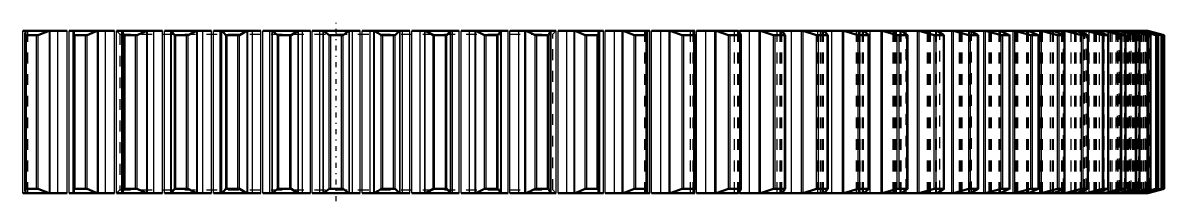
# Model space of a CAD drawing. Header units: millimetres. Extents: x -1 to 474, y -1 to 306.
# Drawn here: x 108.4 to 213.9, y 289.6 to 306.1 of the extents above; entities that cross this region are included whole.
import ezdxf

# ---------------------------------------------------------------- set-up
doc = ezdxf.new("R2010")
doc.units = ezdxf.units.MM
doc.linetypes.add('Center', pattern=[1.5, 0.45, -0.5, 0.05, -0.5])
doc.linetypes.add('Dashed', pattern=[2, 1, -1])
for name, color, linetype, lineweight in [('AM_4', 3, 'Continuous', 25), ('center', 4, 'Center', 25), ('hidden', 3, 'Dashed', 25), ('vis', 1, 'Continuous', 50)]:
    doc.layers.add(name, color=color, linetype=linetype, lineweight=lineweight)

# ---------------------------------------------------------------- blocks, each defined once
blk = doc.blocks.new('6_GEAHB1_5_100_15_A_40_b_0_in_GEAHB1_5_100_15_A_40_900')
at = {"layer": 'AM_4'}
for p, q in [((108.44, 290.4), (108.44, 305.4)), ((108.68, 290.78), (108.68, 305.02)), ((108.77, 290.8), (108.77, 305)), ((109.71, 290.8), (109.71, 305)), ((109.87, 290.78), (109.87, 305.02)), ((110.89, 290.4), (110.89, 305.4)), ((110.98, 290.4), (110.98, 305.4)), ((111.69, 290.4), (111.69, 305.4)), ((112.55, 290.4), (112.55, 305.4)), ((112.71, 290.4), (112.71, 305.4)), ((113.11, 290.4), (113.11, 305.4)), ((113.18, 290.78), (113.18, 305.02)), ((113.28, 290.8), (113.28, 305)), ((114.24, 290.8), (114.24, 305)), ((114.4, 290.78), (114.4, 305.02)), ((115.35, 290.4), (115.35, 305.4)), ((115.43, 290.4), (115.43, 305.4)), ((116.08, 290.4), (116.08, 305.4)), ((116.91, 290.4), (116.91, 305.4)), ((117.08, 290.4), (117.08, 305.4)), ((117.61, 290.4), (117.61, 305.4)), ((117.78, 290.78), (117.78, 305.02)), ((117.89, 290.8), (117.89, 305)), ((118.86, 290.8), (118.86, 305)), ((119.02, 290.78), (119.02, 305.02)), ((119.89, 290.4), (119.89, 305.4)), ((119.97, 290.4), (119.97, 305.4)), ((120.54, 290.4), (120.54, 305.4)), ((121.36, 290.4), (121.36, 305.4)), ((121.53, 290.4), (121.53, 305.4)), ((122.12, 290.4), (122.12, 305.4)), ((122.18, 290.4), (122.18, 305.4)), ((122.19, 290.4), (122.19, 305.4)), ((122.45, 290.78), (122.45, 305.02)), ((122.57, 290.8), (122.57, 305)), ((123.56, 290.8), (123.56, 305)), ((123.71, 290.78), (123.71, 305.02)), ((124.51, 290.4), (124.51, 305.4)), ((124.57, 290.4), (124.57, 305.4)), ((125.08, 290.4), (125.08, 305.4)), ((125.87, 290.4), (125.87, 305.4)), ((126.05, 290.4), (126.05, 305.4)), ((126.67, 290.4), (126.67, 305.4)), ((126.81, 290.4), (126.81, 305.4)), ((126.83, 290.4), (126.83, 305.4)), ((127.19, 290.78), (127.19, 305.02)), ((127.31, 290.8), (127.31, 305)), ((128.31, 290.8), (128.31, 305)), ((128.46, 290.78), (128.46, 305.02)), ((129.17, 290.4), (129.17, 305.4)), ((129.23, 290.4), (129.23, 305.4)), ((129.66, 290.4), (129.66, 305.4)), ((130.43, 290.4), (130.43, 305.4)), ((130.61, 290.4), (130.61, 305.4)), ((131.27, 290.4), (131.27, 305.4)), ((131.48, 290.4), (131.48, 305.4)), ((131.52, 290.4), (131.52, 305.4)), ((131.96, 290.78), (131.96, 305.02)), ((132.1, 290.8), (132.1, 305)), ((133.1, 290.8), (133.1, 305)), ((133.24, 290.78), (133.24, 305.02)), ((133.87, 290.4), (133.87, 305.4)), ((133.92, 290.4), (133.92, 305.4)), ((134.28, 290.4), (134.28, 305.4)), ((135.01, 290.4), (135.01, 305.4)), ((135.19, 290.4), (135.19, 305.4)), ((135.89, 290.4), (135.89, 305.4)), ((136.18, 290.4), (136.18, 305.4)), ((136.22, 290.4), (136.22, 305.4)), ((136.76, 290.78), (136.76, 305.02)), ((136.9, 290.8), (136.9, 305)), ((137.9, 290.8), (137.9, 305)), ((138.04, 290.78), (138.04, 305.02)), ((138.58, 290.4), (138.58, 305.4)), ((138.62, 290.4), (138.62, 305.4)), ((138.91, 290.4), (138.91, 305.4)), ((139.61, 290.4), (139.61, 305.4)), ((139.79, 290.4), (139.79, 305.4)), ((140.52, 290.4), (140.52, 305.4)), ((140.88, 290.4), (140.88, 305.4)), ((140.93, 290.4), (140.93, 305.4)), ((141.56, 290.78), (141.56, 305.02)), ((141.7, 290.8), (141.7, 305)), ((142.7, 290.8), (142.7, 305)), ((142.84, 290.78), (142.84, 305.02)), ((143.28, 290.4), (143.28, 305.4)), ((143.32, 290.4), (143.32, 305.4)), ((143.53, 290.4), (143.53, 305.4)), ((144.19, 290.4), (144.19, 305.4)), ((144.37, 290.4), (144.37, 305.4)), ((145.14, 290.4), (145.14, 305.4)), ((145.57, 290.4), (145.57, 305.4)), ((145.63, 290.4), (145.63, 305.4)), ((146.34, 290.78), (146.34, 305.02)), ((146.49, 290.8), (146.49, 305)), ((147.49, 290.8), (147.49, 305)), ((147.61, 290.78), (147.61, 305.02)), ((147.97, 290.4), (147.97, 305.4)), ((147.99, 290.4), (147.99, 305.4)), ((148.13, 290.4), (148.13, 305.4)), ((148.75, 290.4), (148.75, 305.4)), ((148.93, 290.4), (148.93, 305.4)), ((149.72, 290.4), (149.72, 305.4)), ((150.23, 290.4), (150.23, 305.4)), ((150.29, 290.4), (150.29, 305.4)), ((151.09, 290.78), (151.09, 305.02)), ((151.24, 290.8), (151.24, 305)), ((152.23, 290.8), (152.23, 305)), ((152.35, 290.78), (152.35, 305.02)), ((152.61, 290.4), (152.61, 305.4)), ((152.62, 290.4), (152.62, 305.4)), ((152.68, 290.4), (152.68, 305.4)), ((153.27, 290.4), (153.27, 305.4)), ((153.44, 290.4), (153.44, 305.4)), ((154.26, 290.4), (154.26, 305.4)), ((154.83, 290.4), (154.83, 305.4)), ((154.91, 290.4), (154.91, 305.4)), ((155.78, 290.78), (155.78, 305.02)), ((155.94, 290.8), (155.94, 305)), ((156.91, 290.8), (156.91, 305)), ((157.02, 290.78), (157.02, 305.02)), ((157.19, 290.4), (157.19, 305.4)), ((157.72, 290.4), (157.72, 305.4)), ((157.89, 290.4), (157.89, 305.4)), ((158.72, 290.4), (158.72, 305.4)), ((159.37, 290.4), (159.37, 305.4)), ((159.45, 290.4), (159.45, 305.4)), ((160.4, 290.78), (160.4, 305.02)), ((160.56, 290.8), (160.56, 305)), ((161.52, 290.8), (161.52, 305)), ((161.62, 290.78), (161.62, 305.02)), ((161.69, 290.4), (161.69, 305.4)), ((162.09, 290.4), (162.09, 305.4)), ((162.25, 290.4), (162.25, 305.4)), ((163.11, 290.4), (163.11, 305.4)), ((163.82, 290.4), (163.82, 305.4)), ((163.91, 290.4), (163.91, 305.4)), ((164.93, 290.78), (164.93, 305.02)), ((165.09, 290.8), (165.09, 305)), ((166.03, 290.8), (166.03, 305)), ((166.12, 290.78), (166.12, 305.02)), ((166.36, 290.4), (166.36, 305.4)), ((166.52, 290.4), (166.52, 305.4)), ((167.39, 290.4), (167.39, 305.4)), ((168.16, 290.4), (168.16, 305.4)), ((168.26, 290.4), (168.26, 305.4)), ((169.35, 290.78), (169.35, 305.02)), ((169.52, 290.8), (169.52, 305)), ((170.43, 290.8), (170.43, 305)), ((170.52, 290.4), (170.52, 305.4)), ((170.68, 290.4), (170.68, 305.4)), ((171.56, 290.4), (171.56, 305.4)), ((172.39, 290.4), (172.39, 305.4)), ((172.49, 290.4), (172.49, 305.4)), ((173.65, 290.78), (173.65, 305.02)), ((173.81, 290.8), (173.81, 305)), ((174.69, 290.8), (174.69, 305)), ((174.7, 305.16), (174.7, 305.4)), ((175.59, 290.4), (175.59, 305.4)), ((176.47, 290.4), (176.47, 305.4)), ((176.59, 290.4), (176.59, 305.4)), ((177.8, 290.78), (177.8, 305.02)), ((177.97, 290.8), (177.97, 305)), ((178.81, 290.8), (178.81, 305)), ((179.47, 290.4), (179.47, 305.4)), ((180.4, 290.4), (180.4, 305.4)), ((180.53, 290.4), (180.53, 305.4)), ((181.79, 290.78), (181.79, 305.02)), ((181.96, 290.8), (181.96, 305)), ((182.77, 290.8), (182.77, 305)), ((183.18, 290.4), (183.18, 305.4)), ((184.17, 290.4), (184.17, 305.4)), ((184.29, 290.4), (184.29, 305.4)), ((185.61, 290.78), (185.61, 305.02)), ((185.78, 290.8), (185.78, 305)), ((186.55, 290.8), (186.55, 305)), ((186.72, 290.4), (186.72, 305.4)), ((187.74, 290.4), (187.74, 305.4)), ((187.88, 290.4), (187.88, 305.4)), ((189.24, 290.78), (189.24, 305.02)), ((189.4, 290.8), (189.4, 305)), ((190.05, 305.1), (190.05, 305.4)), ((190.13, 290.8), (190.13, 305)), ((191.12, 290.4), (191.12, 305.4)), ((191.26, 290.4), (191.26, 305.4)), ((192.66, 290.78), (192.66, 305.02)), ((192.82, 290.8), (192.82, 305)), ((193.18, 305.23), (193.18, 305.4)), ((193.51, 290.8), (193.51, 305)), ((194.29, 290.4), (194.29, 305.4)), ((194.43, 290.4), (194.43, 305.4)), ((195.86, 290.78), (195.86, 305.02)), ((196.02, 290.8), (196.02, 305)), ((196.1, 305.32), (196.1, 305.4)), ((196.66, 290.8), (196.66, 305)), ((197.23, 290.4), (197.23, 305.4)), ((197.38, 290.4), (197.38, 305.4)), ((198.84, 290.78), (198.84, 305.02)), ((198.99, 290.8), (198.99, 305)), ((199.58, 290.8), (199.58, 305)), ((199.94, 290.4), (199.94, 305.4)), ((200.09, 290.4), (200.09, 305.4)), ((201.57, 290.78), (201.57, 305.02)), ((201.72, 290.8), (201.72, 305)), ((202.26, 290.8), (202.26, 305)), ((202.4, 290.4), (202.4, 305.4)), ((202.55, 290.4), (202.55, 305.4)), ((204.05, 290.78), (204.05, 305.02)), ((204.19, 290.8), (204.19, 305)), ((204.6, 305.05), (204.6, 305.4)), ((204.68, 290.8), (204.68, 305)), ((204.75, 290.4), (204.75, 305.4)), ((206.26, 290.78), (206.26, 305.02)), ((206.4, 290.8), (206.4, 305)), ((206.54, 305.12), (206.54, 305.4)), ((206.69, 305.06), (206.69, 305.4)), ((206.83, 290.8), (206.83, 305)), ((208.2, 305.18), (208.2, 305.4)), ((208.21, 290.78), (208.21, 305.02)), ((208.34, 290.8), (208.34, 305)), ((208.36, 305.13), (208.36, 305.4)), ((208.71, 290.8), (208.71, 305)), ((209.59, 305.24), (209.59, 305.4)), ((209.74, 305.19), (209.74, 305.4)), ((209.87, 290.78), (209.87, 305.02)), ((210, 290.8), (210, 305)), ((210.31, 290.8), (210.31, 305)), ((210.69, 305.29), (210.69, 305.4)), ((210.84, 305.24), (210.84, 305.4)), ((211.25, 290.78), (211.25, 305.02)), ((211.37, 290.8), (211.37, 305)), ((211.5, 305.34), (211.5, 305.4)), ((211.62, 290.8), (211.62, 305)), ((211.65, 305.29), (211.65, 305.4)), ((212.02, 305.38), (212.02, 305.4)), ((212.17, 305.34), (212.17, 305.4)), ((212.33, 290.78), (212.33, 305.02)), ((212.39, 305.38), (212.39, 305.4)), ((212.45, 290.8), (212.45, 305)), ((212.64, 290.8), (212.64, 305)), ((213.12, 290.78), (213.12, 305.02)), ((213.23, 290.8), (213.23, 305)), ((213.36, 290.8), (213.36, 305)), ((213.62, 290.78), (213.62, 305.02)), ((213.72, 290.8), (213.72, 305)), ((213.78, 290.8), (213.78, 305)), ((213.81, 290.78), (213.81, 305.02)), ((213.9, 290.8), (213.9, 305)), ((174.7, 290.4), (174.7, 290.64)), ((190.05, 290.4), (190.05, 290.7)), ((193.18, 290.4), (193.18, 290.57)), ((196.1, 290.4), (196.1, 290.48)), ((204.6, 290.4), (204.6, 290.75)), ((206.54, 290.4), (206.54, 290.68)), ((206.69, 290.4), (206.69, 290.74)), ((208.2, 290.4), (208.2, 290.62)), ((208.36, 290.4), (208.36, 290.67)), ((209.59, 290.4), (209.59, 290.56)), ((209.74, 290.4), (209.74, 290.61)), ((210.69, 290.4), (210.69, 290.51)), ((210.84, 290.4), (210.84, 290.56)), ((211.5, 290.4), (211.5, 290.46)), ((211.65, 290.4), (211.65, 290.51)), ((212.02, 290.4), (212.02, 290.42)), ((212.17, 290.4), (212.17, 290.46)), ((212.39, 290.4), (212.39, 290.42))]:
    blk.add_line(p, q, dxfattribs=at)
at = {"layer": 'center'}
blk.add_line((137.4, 289.65), (137.4, 306.15), dxfattribs=at)
at = {"layer": 'hidden'}
for p, q in [((108.7, 290.4), (108.7, 305.4)), ((108.72, 290.4), (108.72, 305.4)), ((108.89, 290.4), (108.89, 305.4)), ((108.89, 290.4), (108.89, 305.4)), ((113.11, 290.4), (113.11, 305.4)), ((113.21, 290.4), (113.21, 305.4)), ((113.21, 290.4), (113.21, 305.4)), ((117.1, 305.4), (117.4, 305.1)), ((117.4, 305.1), (117.4, 290.7)), ((117.4, 305.1), (157.4, 305.1)), ((117.61, 290.4), (117.61, 305.4)), ((117.63, 290.4), (117.63, 305.4)), ((117.63, 290.4), (117.63, 305.4)), ((157.17, 290.4), (157.17, 305.4)), ((157.17, 305.4), (157.17, 290.4)), ((157.19, 290.4), (157.19, 305.4)), ((157.4, 305.1), (157.7, 305.4)), ((157.4, 290.7), (157.4, 305.1)), ((161.59, 290.4), (161.59, 305.4)), ((161.59, 305.4), (161.59, 290.4)), ((161.69, 290.4), (161.69, 305.4)), ((165.91, 290.4), (165.91, 305.4)), ((165.91, 305.4), (165.91, 290.4)), ((166.08, 290.4), (166.08, 305.4)), ((166.1, 290.4), (166.1, 305.4)), ((170.11, 305.4), (170.11, 290.4)), ((170.12, 290.4), (170.12, 305.4)), ((170.37, 290.4), (170.37, 305.4)), ((170.4, 290.4), (170.4, 305.4)), ((170.51, 290.78), (170.51, 305.02)), ((174.18, 305.4), (174.18, 290.4)), ((174.2, 290.4), (174.2, 305.4)), ((174.52, 290.4), (174.52, 305.4)), ((174.55, 290.4), (174.55, 305.4)), ((174.56, 290.4), (174.56, 305.4)), ((174.7, 290.64), (174.7, 305.16)), ((174.77, 290.78), (174.77, 305.02)), ((178.1, 305.4), (178.1, 290.4)), ((178.13, 290.4), (178.13, 305.4)), ((178.43, 290.4), (178.43, 305.4)), ((178.53, 290.4), (178.53, 305.4)), ((178.58, 290.4), (178.58, 305.4)), ((178.58, 290.4), (178.58, 305.4)), ((178.88, 290.78), (178.88, 305.02)), ((181.86, 305.4), (181.86, 290.4)), ((181.91, 290.4), (181.91, 305.4)), ((182.15, 290.4), (182.15, 305.4)), ((182.29, 290.4), (182.29, 305.4)), ((182.38, 290.4), (182.38, 305.4)), ((182.43, 290.4), (182.43, 305.4)), ((182.83, 290.78), (182.83, 305.02)), ((185.44, 305.4), (185.44, 290.4)), ((185.5, 290.4), (185.5, 305.4)), ((185.69, 290.4), (185.69, 305.4)), ((185.82, 290.4), (185.82, 305.4)), ((186.04, 290.4), (186.04, 305.4)), ((186.11, 290.4), (186.11, 305.4)), ((186.6, 290.78), (186.6, 305.02)), ((188.82, 305.4), (188.82, 290.4)), ((188.91, 290.4), (188.91, 305.4)), ((189.04, 290.4), (189.04, 305.4)), ((189.17, 290.4), (189.17, 305.4)), ((189.52, 290.4), (189.52, 305.4)), ((189.59, 290.4), (189.59, 305.4)), ((190.05, 290.7), (190.05, 305.1)), ((190.17, 290.78), (190.17, 305.02)), ((192.01, 305.4), (192.01, 290.4)), ((192.12, 290.4), (192.12, 305.4)), ((192.19, 290.4), (192.19, 305.4)), ((192.31, 290.4), (192.31, 305.4)), ((192.79, 290.4), (192.79, 305.4)), ((192.87, 290.4), (192.87, 305.4)), ((193.18, 290.57), (193.18, 305.23)), ((193.54, 290.78), (193.54, 305.02)), ((194.97, 305.4), (194.97, 290.4)), ((195.11, 290.4), (195.11, 305.4)), ((195.13, 290.4), (195.13, 305.4)), ((195.23, 290.4), (195.23, 305.4)), ((195.84, 290.4), (195.84, 305.4)), ((195.93, 290.4), (195.93, 305.4)), ((196.1, 290.48), (196.1, 305.32)), ((196.68, 290.78), (196.68, 305.02)), ((197.7, 305.4), (197.7, 290.4)), ((197.83, 290.4), (197.83, 305.4)), ((197.87, 290.4), (197.87, 305.4)), ((197.93, 290.4), (197.93, 305.4)), ((198.66, 290.4), (198.66, 305.4)), ((198.76, 290.4), (198.76, 305.4)), ((198.77, 290.4), (198.77, 305.4)), ((199.59, 305.02), (199.61, 305.01)), ((199.59, 290.78), (199.59, 305.02)), ((200.19, 305.4), (200.19, 290.4)), ((200.3, 290.4), (200.3, 305.4)), ((200.39, 290.4), (200.39, 305.4)), ((200.39, 290.4), (200.39, 305.4)), ((201.21, 290.4), (201.21, 305.4)), ((201.24, 290.4), (201.24, 305.4)), ((201.35, 290.4), (201.35, 305.4)), ((202.25, 290.78), (202.25, 305.02)), ((202.43, 305.4), (202.43, 290.4)), ((202.51, 290.4), (202.51, 305.4)), ((202.6, 290.4), (202.6, 305.4)), ((202.66, 290.4), (202.66, 305.4)), ((203.4, 290.4), (203.4, 305.4)), ((203.57, 290.4), (203.57, 305.4)), ((203.68, 290.4), (203.68, 305.4)), ((204.41, 305.4), (204.41, 290.4)), ((204.48, 290.4), (204.48, 305.4)), ((204.55, 290.4), (204.55, 305.4)), ((204.6, 290.75), (204.6, 305.05)), ((204.66, 290.78), (204.66, 305.02)), ((204.68, 290.4), (204.68, 305.4)), ((205.32, 290.4), (205.32, 305.4)), ((205.64, 290.4), (205.64, 305.4)), ((205.76, 290.4), (205.76, 305.4)), ((206.13, 305.4), (206.13, 290.4)), ((206.17, 290.4), (206.17, 305.4)), ((206.23, 290.4), (206.23, 305.4)), ((206.43, 290.4), (206.43, 305.4)), ((206.54, 290.68), (206.54, 305.12)), ((206.69, 290.74), (206.69, 305.06)), ((206.81, 290.78), (206.81, 305.02)), ((206.98, 290.4), (206.98, 305.4)), ((207.43, 290.4), (207.43, 305.4)), ((207.56, 290.4), (207.56, 305.4)), ((207.57, 305.4), (207.57, 290.4)), ((207.6, 290.4), (207.6, 305.4)), ((207.65, 290.4), (207.65, 305.4)), ((207.91, 290.4), (207.91, 305.4)), ((208.2, 290.62), (208.2, 305.18)), ((208.36, 290.4), (208.36, 305.4)), ((208.36, 290.67), (208.36, 305.13)), ((208.68, 290.78), (208.68, 305.02)), ((208.73, 305.4), (208.73, 290.4)), ((208.74, 290.4), (208.74, 305.4)), ((208.78, 290.4), (208.78, 305.4)), ((208.95, 290.4), (208.95, 305.4)), ((209.08, 290.4), (209.08, 305.4)), ((209.11, 290.4), (209.11, 305.4)), ((209.46, 290.4), (209.46, 305.4)), ((209.59, 290.56), (209.59, 305.24)), ((209.6, 305.4), (209.6, 290.4)), ((209.61, 290.4), (209.61, 305.4)), ((209.64, 290.4), (209.64, 305.4)), ((209.74, 290.61), (209.74, 305.19)), ((210.02, 290.4), (210.02, 305.4)), ((210.19, 290.4), (210.19, 305.4)), ((210.19, 305.4), (210.19, 290.4)), ((210.19, 290.4), (210.19, 305.4)), ((210.21, 290.4), (210.21, 305.4)), ((210.26, 290.78), (210.26, 305.02)), ((210.28, 290.4), (210.28, 305.4)), ((210.33, 290.4), (210.33, 305.4)), ((210.49, 290.4), (210.49, 305.4)), ((210.49, 290.4), (210.49, 305.4)), ((210.49, 305.4), (210.49, 290.4)), ((210.65, 290.4), (210.65, 305.4)), ((210.69, 290.51), (210.69, 305.29)), ((210.81, 290.4), (210.81, 305.4)), ((210.84, 290.56), (210.84, 305.24)), ((211, 290.4), (211, 305.4)), ((211.05, 290.4), (211.05, 305.4)), ((211.14, 290.4), (211.14, 305.4)), ((211.28, 290.4), (211.28, 305.4)), ((211.5, 290.46), (211.5, 305.34)), ((211.56, 305.02), (211.59, 305.01)), ((211.56, 290.78), (211.56, 305.02)), ((211.65, 290.51), (211.65, 305.29)), ((211.8, 290.4), (211.8, 305.4)), ((211.95, 290.4), (211.95, 305.4)), ((212.02, 290.42), (212.02, 305.38)), ((212.17, 290.4), (212.17, 305.4)), ((212.17, 290.46), (212.17, 305.34)), ((212.24, 290.4), (212.24, 305.4)), ((212.32, 290.4), (212.32, 305.4)), ((212.39, 290.42), (212.39, 305.38)), ((212.57, 305.02), (212.6, 305.01)), ((212.57, 290.78), (212.57, 305.02)), ((213.28, 290.78), (213.28, 305.02)), ((213.7, 290.78), (213.7, 305.02)), ((117.4, 290.7), (117.1, 290.4)), ((117.4, 290.7), (157.4, 290.7)), ((157.7, 290.4), (157.4, 290.7)), ((212.64, 290.8), (212.64, 290.8))]:
    blk.add_line(p, q, dxfattribs=at)
for points in [[(199.61, 305.01), (199.61, 305.01), (199.61, 305.01)], [(211.59, 305.01), (211.6, 305.01), (211.62, 305), (211.62, 305)], [(212.6, 305.01), (212.61, 305.01), (212.63, 305), (212.64, 305)], [(212.64, 305), (212.64, 305), (212.64, 305)], [(182.83, 290.79), (182.83, 290.78), (182.83, 290.78)]]:
    blk.add_lwpolyline(points, dxfattribs=at)
at = {"layer": 'vis'}
for p, q in [((108.44, 305.4), (112.55, 305.4)), ((108.67, 305.13), (108.67, 290.67)), ((108.67, 305.13), (108.68, 305.02)), ((108.77, 305), (109.71, 305)), ((112.71, 305.4), (116.91, 305.4)), ((113.11, 305.4), (113.11, 290.4)), ((113.28, 305), (114.24, 305)), ((117.08, 305.4), (121.36, 305.4)), ((117.61, 305.4), (117.61, 290.4)), ((117.89, 305), (118.86, 305)), ((121.53, 305.4), (125.87, 305.4)), ((122.57, 305), (123.56, 305)), ((126.05, 305.4), (130.43, 305.4)), ((127.31, 305), (128.31, 305)), ((130.61, 305.4), (135.01, 305.4)), ((132.1, 305), (133.1, 305)), ((139.61, 305.4), (135.19, 305.4)), ((136.9, 305), (137.9, 305)), ((139.79, 305.4), (144.19, 305.4)), ((141.7, 305), (142.7, 305)), ((144.37, 305.4), (148.75, 305.4)), ((146.49, 305), (147.49, 305)), ((148.93, 305.4), (153.27, 305.4)), ((151.24, 305), (152.23, 305)), ((153.44, 305.4), (157.72, 305.4)), ((155.94, 305), (156.91, 305)), ((157.19, 290.4), (157.19, 305.4)), ((157.89, 305.4), (162.09, 305.4)), ((160.56, 305), (161.52, 305)), ((161.69, 290.4), (161.69, 305.4)), ((162.25, 305.4), (166.36, 305.4)), ((165.09, 305), (166.03, 305)), ((166.12, 305.02), (166.13, 305.13)), ((166.13, 290.67), (166.13, 305.13)), ((166.52, 305.4), (170.52, 305.4)), ((168.26, 305.4), (169.35, 305.02)), ((169.52, 305), (170.43, 305)), ((170.51, 290.78), (170.51, 305.02)), ((170.51, 305.02), (170.51, 305.02)), ((170.68, 305.4), (174.56, 305.4)), ((172.49, 305.4), (173.65, 305.02)), ((173.81, 305), (174.69, 305)), ((211.95, 305.4), (174.7, 305.4)), ((174.77, 290.78), (174.77, 305.02)), ((174.77, 305.02), (174.77, 305.02)), ((176.59, 305.4), (177.8, 305.02)), ((177.97, 305), (178.81, 305)), ((178.88, 290.78), (178.88, 305.02)), ((178.88, 305.02), (178.88, 305.02)), ((180.53, 305.4), (181.79, 305.02)), ((181.96, 305), (182.77, 305)), ((182.83, 290.79), (182.83, 305.01)), ((184.29, 305.4), (185.61, 305.02)), ((185.78, 305), (186.55, 305)), ((186.6, 290.79), (186.6, 305.01)), ((187.88, 305.4), (189.24, 305.02)), ((189.4, 305), (190.13, 305)), ((190.18, 290.79), (190.18, 305.01)), ((191.26, 305.4), (192.66, 305.02)), ((192.82, 305), (193.51, 305)), ((193.55, 290.79), (193.55, 305.01)), ((194.43, 305.4), (195.86, 305.02)), ((196.02, 305), (196.66, 305)), ((196.7, 290.79), (196.7, 305.01)), ((197.38, 305.4), (198.84, 305.02)), ((199.59, 305.02), (198.76, 305.4)), ((198.99, 305), (199.58, 305)), ((199.61, 290.79), (199.61, 305.01)), ((200.09, 305.4), (201.57, 305.02)), ((202.25, 305.02), (201.35, 305.4)), ((201.72, 305), (202.26, 305)), ((202.28, 290.8), (202.28, 305)), ((202.55, 305.4), (204.05, 305.02)), ((204.66, 305.02), (203.68, 305.4)), ((204.19, 305), (204.68, 305)), ((204.7, 290.8), (204.7, 305)), ((204.75, 305.4), (206.26, 305.02)), ((206.81, 305.02), (205.76, 305.4)), ((206.4, 305), (206.83, 305)), ((206.69, 305.4), (208.21, 305.02)), ((206.85, 290.8), (206.85, 305)), ((208.68, 305.02), (207.56, 305.4)), ((208.34, 305), (208.71, 305)), ((208.36, 305.4), (209.87, 305.02)), ((208.72, 290.8), (208.72, 305)), ((210.26, 305.02), (209.08, 305.4)), ((209.74, 305.4), (211.25, 305.02)), ((210, 305), (210.31, 305)), ((210.31, 305), (210.32, 305)), ((210.32, 290.8), (210.32, 305)), ((211.56, 305.02), (210.33, 305.4)), ((210.84, 305.4), (212.33, 305.02)), ((212.57, 305.02), (211.28, 305.4)), ((211.37, 305), (211.62, 305)), ((211.62, 290.8), (211.62, 305)), ((211.62, 305), (211.62, 305)), ((211.65, 305.4), (213.12, 305.02)), ((213.28, 305.02), (211.95, 305.4)), ((212.4, 305.4), (212.02, 305.4)), ((212.17, 305.4), (213.62, 305.02)), ((213.7, 305.02), (212.32, 305.4)), ((212.39, 305.4), (213.81, 305.02)), ((213.9, 305), (212.4, 305.4)), ((212.45, 305), (212.64, 305)), ((212.64, 290.8), (212.64, 305)), ((212.64, 305), (212.64, 305)), ((213.23, 305), (213.36, 305)), ((213.36, 290.8), (213.36, 305)), ((213.36, 305), (213.36, 305)), ((213.72, 305), (213.78, 305)), ((213.78, 290.8), (213.78, 305)), ((213.9, 290.8), (213.9, 305)), ((213.9, 305), (213.9, 305)), ((108.44, 290.4), (112.55, 290.4)), ((108.68, 290.78), (108.67, 290.67)), ((109.71, 290.8), (108.77, 290.8)), ((112.71, 290.4), (116.91, 290.4)), ((114.24, 290.8), (113.28, 290.8)), ((117.08, 290.4), (121.36, 290.4)), ((118.86, 290.8), (117.89, 290.8)), ((121.53, 290.4), (125.87, 290.4)), ((123.56, 290.8), (122.57, 290.8)), ((126.05, 290.4), (130.43, 290.4)), ((128.31, 290.8), (127.31, 290.8)), ((130.61, 290.4), (135.01, 290.4)), ((133.1, 290.8), (132.1, 290.8)), ((139.61, 290.4), (135.19, 290.4)), ((137.9, 290.8), (136.9, 290.8)), ((139.79, 290.4), (144.19, 290.4)), ((142.7, 290.8), (141.7, 290.8)), ((144.37, 290.4), (148.75, 290.4)), ((147.49, 290.8), (146.49, 290.8)), ((148.93, 290.4), (153.27, 290.4)), ((152.23, 290.8), (151.24, 290.8)), ((153.44, 290.4), (157.72, 290.4)), ((156.91, 290.8), (155.94, 290.8)), ((157.89, 290.4), (162.09, 290.4)), ((161.52, 290.8), (160.56, 290.8)), ((162.25, 290.4), (166.36, 290.4)), ((166.03, 290.8), (165.09, 290.8)), ((166.13, 290.67), (166.12, 290.78)), ((166.52, 290.4), (170.52, 290.4)), ((169.35, 290.78), (168.26, 290.4)), ((170.43, 290.8), (169.52, 290.8)), ((170.51, 290.78), (170.51, 290.78)), ((170.68, 290.4), (174.56, 290.4)), ((173.65, 290.78), (172.49, 290.4)), ((174.69, 290.8), (173.81, 290.8)), ((211.95, 290.4), (174.7, 290.4)), ((174.77, 290.78), (174.77, 290.78)), ((177.8, 290.78), (176.59, 290.4)), ((178.81, 290.8), (177.97, 290.8)), ((178.88, 290.78), (178.88, 290.78)), ((181.79, 290.78), (180.53, 290.4)), ((182.77, 290.8), (181.96, 290.8)), ((182.83, 290.78), (182.83, 290.79)), ((185.61, 290.78), (184.29, 290.4)), ((186.55, 290.8), (185.78, 290.8)), ((186.6, 290.78), (186.6, 290.79)), ((189.24, 290.78), (187.88, 290.4)), ((190.13, 290.8), (189.4, 290.8)), ((192.66, 290.78), (191.26, 290.4)), ((193.51, 290.8), (192.82, 290.8)), ((195.86, 290.78), (194.43, 290.4)), ((196.66, 290.8), (196.02, 290.8)), ((198.84, 290.78), (197.38, 290.4)), ((198.76, 290.4), (199.59, 290.78)), ((199.58, 290.8), (198.99, 290.8)), ((201.57, 290.78), (200.09, 290.4)), ((201.35, 290.4), (202.25, 290.78)), ((202.26, 290.8), (201.72, 290.8)), ((204.05, 290.78), (202.55, 290.4)), ((203.68, 290.4), (204.66, 290.78)), ((204.68, 290.8), (204.19, 290.8)), ((206.26, 290.78), (204.75, 290.4)), ((205.76, 290.4), (206.81, 290.78)), ((206.83, 290.8), (206.4, 290.8)), ((208.21, 290.78), (206.69, 290.4)), ((207.56, 290.4), (208.68, 290.78)), ((208.71, 290.8), (208.34, 290.8)), ((209.87, 290.78), (208.36, 290.4)), ((209.08, 290.4), (210.26, 290.78)), ((211.25, 290.78), (209.74, 290.4)), ((210.31, 290.8), (210, 290.8)), ((210.33, 290.4), (211.56, 290.78)), ((212.33, 290.78), (210.84, 290.4)), ((211.28, 290.4), (212.57, 290.78)), ((211.62, 290.8), (211.37, 290.8)), ((213.12, 290.78), (211.65, 290.4)), ((211.95, 290.4), (213.28, 290.78)), ((212.4, 290.4), (212.02, 290.4)), ((213.62, 290.78), (212.17, 290.4)), ((212.32, 290.4), (213.7, 290.78)), ((213.9, 290.8), (212.39, 290.4)), ((212.4, 290.4), (213.9, 290.8)), ((212.64, 290.8), (212.45, 290.8)), ((213.36, 290.8), (213.23, 290.8)), ((213.36, 290.8), (213.36, 290.8)), ((213.78, 290.8), (213.72, 290.8)), ((213.9, 290.8), (213.9, 290.8))]:
    blk.add_line(p, q, dxfattribs=at)
for points in [[(108.7, 305.4), (108.68, 305.21), (108.67, 305.13)], [(108.68, 305.02), (108.69, 305.01), (108.71, 305), (108.75, 305), (108.77, 305)], [(109.71, 305), (109.75, 305), (109.8, 305.01), (109.85, 305.02), (109.87, 305.02)], [(109.87, 305.02), (110.39, 305.21), (110.89, 305.4)], [(113.11, 305.4), (113.13, 305.21), (113.18, 305.02)], [(113.18, 305.02), (113.19, 305.01), (113.22, 305), (113.26, 305), (113.28, 305)], [(114.24, 305), (114.29, 305), (114.33, 305.01), (114.38, 305.02), (114.4, 305.02)], [(114.4, 305.02), (114.88, 305.21), (115.35, 305.4)], [(117.61, 305.4), (117.68, 305.21), (117.78, 305.02)], [(117.78, 305.02), (117.79, 305.01), (117.83, 305), (117.87, 305), (117.89, 305)], [(118.86, 305), (118.91, 305), (118.96, 305.01), (119, 305.02), (119.02, 305.02)], [(119.02, 305.02), (119.46, 305.21), (119.89, 305.4)], [(122.19, 305.4), (122.31, 305.21), (122.45, 305.02)], [(122.45, 305.02), (122.47, 305.01), (122.51, 305), (122.55, 305), (122.57, 305)], [(123.56, 305), (123.61, 305), (123.65, 305.01), (123.69, 305.02), (123.71, 305.02)], [(123.71, 305.02), (124.12, 305.21), (124.51, 305.4)], [(126.83, 305.4), (127, 305.21), (127.19, 305.02)], [(127.19, 305.02), (127.21, 305.01), (127.25, 305), (127.29, 305), (127.31, 305)], [(128.31, 305), (128.36, 305), (128.4, 305.01), (128.44, 305.02), (128.46, 305.02)], [(128.46, 305.02), (128.82, 305.21), (129.17, 305.4)], [(131.52, 305.4), (131.73, 305.21), (131.96, 305.02)], [(131.96, 305.02), (131.99, 305.01), (132.03, 305), (132.07, 305), (132.1, 305)], [(133.1, 305), (133.15, 305), (133.19, 305.01), (133.23, 305.02), (133.24, 305.02)], [(133.24, 305.02), (133.56, 305.21), (133.87, 305.4)], [(136.22, 305.4), (136.48, 305.21), (136.76, 305.02)], [(136.76, 305.02), (136.79, 305.01), (136.83, 305), (136.88, 305), (136.9, 305)], [(137.9, 305), (137.95, 305), (137.99, 305.01), (138.03, 305.02), (138.04, 305.02)], [(138.04, 305.02), (138.32, 305.21), (138.58, 305.4)], [(140.93, 305.4), (141.24, 305.21), (141.56, 305.02)], [(141.56, 305.02), (141.59, 305.01), (141.63, 305), (141.68, 305), (141.7, 305)], [(142.7, 305), (142.75, 305), (142.79, 305.01), (142.82, 305.02), (142.84, 305.02)], [(142.84, 305.02), (143.07, 305.21), (143.28, 305.4)], [(145.63, 305.4), (145.98, 305.21), (146.34, 305.02)], [(146.34, 305.02), (146.37, 305.01), (146.42, 305), (146.47, 305), (146.49, 305)], [(147.49, 305), (147.53, 305), (147.57, 305.01), (147.6, 305.02), (147.61, 305.02)], [(147.61, 305.02), (147.8, 305.21), (147.97, 305.4)], [(150.29, 305.4), (150.68, 305.21), (151.09, 305.02)], [(151.09, 305.02), (151.12, 305.01), (151.17, 305), (151.22, 305), (151.24, 305)], [(152.23, 305), (152.27, 305), (152.31, 305.01), (152.34, 305.02), (152.35, 305.02)], [(152.35, 305.02), (152.49, 305.21), (152.61, 305.4)], [(154.91, 305.4), (155.34, 305.21), (155.78, 305.02)], [(155.78, 305.02), (155.82, 305.01), (155.87, 305), (155.92, 305), (155.94, 305)], [(156.91, 305), (156.96, 305), (156.99, 305.01), (157.01, 305.02), (157.02, 305.02)], [(157.02, 305.02), (157.12, 305.21), (157.19, 305.4)], [(159.45, 305.4), (159.92, 305.21), (160.4, 305.02)], [(160.4, 305.02), (160.44, 305.01), (160.49, 305), (160.54, 305), (160.56, 305)], [(161.52, 305), (161.56, 305), (161.59, 305.01), (161.61, 305.02), (161.62, 305.02)], [(161.62, 305.02), (161.67, 305.21), (161.69, 305.4)], [(163.91, 305.4), (164.41, 305.21), (164.93, 305.02)], [(164.93, 305.02), (164.97, 305.01), (165.02, 305), (165.07, 305), (165.09, 305)], [(166.03, 305), (166.07, 305), (166.1, 305.01), (166.12, 305.02), (166.12, 305.02)], [(166.13, 305.13), (166.12, 305.21), (166.1, 305.4)], [(169.35, 305.02), (169.4, 305.01), (169.45, 305), (169.5, 305), (169.52, 305)], [(170.51, 305.02), (170.46, 305.21), (170.4, 305.4)], [(170.43, 305), (170.47, 305), (170.49, 305.01), (170.51, 305.02), (170.51, 305.02)], [(173.65, 305.02), (173.69, 305.01), (173.74, 305), (173.79, 305), (173.81, 305)], [(174.77, 305.02), (174.68, 305.21), (174.56, 305.4)], [(174.69, 305), (174.73, 305), (174.76, 305.01), (174.77, 305.02), (174.77, 305.02)], [(177.8, 305.02), (177.85, 305.01), (177.9, 305), (177.95, 305), (177.97, 305)], [(178.88, 305.02), (178.74, 305.21), (178.58, 305.4)], [(178.81, 305), (178.85, 305), (178.87, 305.01), (178.88, 305.02), (178.88, 305.02)], [(181.79, 305.02), (181.84, 305.01), (181.89, 305), (181.94, 305), (181.96, 305)], [(182.83, 305.02), (182.64, 305.21), (182.43, 305.4)], [(182.77, 305), (182.8, 305), (182.83, 305.01), (182.83, 305.01)], [(182.83, 305.01), (182.83, 305.02), (182.83, 305.02)], [(185.61, 305.02), (185.66, 305.01), (185.71, 305), (185.76, 305), (185.78, 305)], [(186.6, 305.02), (186.36, 305.21), (186.11, 305.4)], [(186.55, 305), (186.58, 305), (186.6, 305.01), (186.6, 305.01)], [(186.6, 305.01), (186.6, 305.02), (186.6, 305.02)], [(189.24, 305.02), (189.29, 305.01), (189.34, 305), (189.38, 305), (189.4, 305)], [(190.17, 305.02), (189.89, 305.21), (189.59, 305.4)], [(190.13, 305), (190.16, 305), (190.18, 305.01), (190.18, 305.01)], [(190.18, 305.01), (190.18, 305.02), (190.17, 305.02)], [(192.66, 305.02), (192.71, 305.01), (192.76, 305), (192.8, 305), (192.82, 305)], [(193.54, 305.02), (193.21, 305.21), (192.87, 305.4)], [(193.51, 305), (193.54, 305), (193.55, 305.01), (193.55, 305.01)], [(193.55, 305.01), (193.54, 305.02), (193.54, 305.02)], [(195.86, 305.02), (195.91, 305.01), (195.96, 305), (196.01, 305), (196.02, 305)], [(196.68, 305.02), (196.32, 305.21), (195.93, 305.4)], [(196.66, 305), (196.69, 305), (196.7, 305.01), (196.7, 305.01)], [(196.7, 305.01), (196.69, 305.02), (196.68, 305.02)], [(198.84, 305.02), (198.89, 305.01), (198.94, 305), (198.98, 305), (198.99, 305)], [(199.58, 305), (199.61, 305), (199.61, 305.01)], [(199.61, 305.01), (199.61, 305.01), (199.6, 305.02), (199.59, 305.02)], [(201.57, 305.02), (201.62, 305.01), (201.67, 305), (201.71, 305), (201.72, 305)], [(202.28, 305), (202.28, 305.01), (202.27, 305.02), (202.25, 305.02)], [(202.26, 305), (202.28, 305), (202.28, 305)], [(204.05, 305.02), (204.1, 305.01), (204.14, 305), (204.18, 305), (204.19, 305)], [(204.7, 305), (204.69, 305.01), (204.68, 305.02), (204.66, 305.02)], [(204.68, 305), (204.69, 305), (204.7, 305)], [(206.26, 305.02), (206.31, 305.01), (206.36, 305), (206.39, 305), (206.4, 305)], [(206.85, 305), (206.84, 305.01), (206.82, 305.02), (206.81, 305.02)], [(206.83, 305), (206.84, 305), (206.85, 305)], [(208.21, 305.02), (208.25, 305.01), (208.3, 305), (208.33, 305), (208.34, 305)], [(208.72, 305), (208.72, 305.01), (208.69, 305.02), (208.68, 305.02)], [(208.71, 305), (208.72, 305), (208.72, 305)], [(209.87, 305.02), (209.92, 305.01), (209.96, 305), (209.99, 305), (210, 305)], [(210.32, 305), (210.32, 305), (210.31, 305.01), (210.28, 305.02), (210.26, 305.02)], [(211.25, 305.02), (211.29, 305.01), (211.34, 305), (211.36, 305), (211.37, 305)], [(211.62, 305), (211.62, 305), (211.61, 305.01), (211.59, 305.02), (211.56, 305.02)], [(212.33, 305.02), (212.38, 305.01), (212.42, 305), (212.44, 305), (212.45, 305)], [(212.64, 305), (212.64, 305), (212.62, 305.01), (212.59, 305.02), (212.57, 305.02)], [(213.12, 305.02), (213.17, 305.01), (213.21, 305), (213.23, 305), (213.23, 305)], [(213.36, 305), (213.36, 305), (213.34, 305.01), (213.31, 305.02), (213.28, 305.02)], [(213.62, 305.02), (213.66, 305.01), (213.69, 305), (213.71, 305), (213.72, 305)], [(213.78, 305), (213.77, 305), (213.75, 305.01), (213.72, 305.02), (213.7, 305.02)], [(213.81, 305.02), (213.85, 305.01), (213.88, 305), (213.9, 305), (213.9, 305)], [(108.67, 290.67), (108.68, 290.59), (108.7, 290.4)], [(108.77, 290.8), (108.73, 290.8), (108.7, 290.79), (108.68, 290.78), (108.68, 290.78)], [(109.87, 290.78), (109.83, 290.79), (109.78, 290.8), (109.73, 290.8), (109.71, 290.8)], [(110.89, 290.4), (110.39, 290.59), (109.87, 290.78)], [(113.18, 290.78), (113.13, 290.59), (113.11, 290.4)], [(113.28, 290.8), (113.24, 290.8), (113.21, 290.79), (113.19, 290.78), (113.18, 290.78)], [(114.4, 290.78), (114.36, 290.79), (114.31, 290.8), (114.26, 290.8), (114.24, 290.8)], [(115.35, 290.4), (114.88, 290.59), (114.4, 290.78)], [(117.78, 290.78), (117.68, 290.59), (117.61, 290.4)], [(117.89, 290.8), (117.84, 290.8), (117.81, 290.79), (117.79, 290.78), (117.78, 290.78)], [(119.02, 290.78), (118.98, 290.79), (118.93, 290.8), (118.88, 290.8), (118.86, 290.8)], [(119.89, 290.4), (119.46, 290.59), (119.02, 290.78)], [(122.45, 290.78), (122.31, 290.59), (122.19, 290.4)], [(122.57, 290.8), (122.53, 290.8), (122.49, 290.79), (122.46, 290.78), (122.45, 290.78)], [(123.71, 290.78), (123.68, 290.79), (123.63, 290.8), (123.58, 290.8), (123.56, 290.8)], [(124.51, 290.4), (124.12, 290.59), (123.71, 290.78)], [(127.19, 290.78), (127, 290.59), (126.83, 290.4)], [(127.31, 290.8), (127.27, 290.8), (127.23, 290.79), (127.2, 290.78), (127.19, 290.78)], [(128.46, 290.78), (128.43, 290.79), (128.38, 290.8), (128.33, 290.8), (128.31, 290.8)], [(129.17, 290.4), (128.82, 290.59), (128.46, 290.78)], [(131.96, 290.78), (131.73, 290.59), (131.52, 290.4)], [(132.1, 290.8), (132.05, 290.8), (132.01, 290.79), (131.98, 290.78), (131.96, 290.78)], [(133.24, 290.78), (133.21, 290.79), (133.17, 290.8), (133.12, 290.8), (133.1, 290.8)], [(133.87, 290.4), (133.56, 290.59), (133.24, 290.78)], [(136.76, 290.78), (136.48, 290.59), (136.22, 290.4)], [(136.9, 290.8), (136.85, 290.8), (136.81, 290.79), (136.77, 290.78), (136.76, 290.78)], [(138.04, 290.78), (138.01, 290.79), (137.97, 290.8), (137.92, 290.8), (137.9, 290.8)], [(138.58, 290.4), (138.32, 290.59), (138.04, 290.78)], [(141.56, 290.78), (141.24, 290.59), (140.93, 290.4)], [(141.7, 290.8), (141.65, 290.8), (141.61, 290.79), (141.57, 290.78), (141.56, 290.78)], [(142.84, 290.78), (142.81, 290.79), (142.77, 290.8), (142.73, 290.8), (142.7, 290.8)], [(143.28, 290.4), (143.07, 290.59), (142.84, 290.78)], [(146.34, 290.78), (145.98, 290.59), (145.63, 290.4)], [(146.49, 290.8), (146.44, 290.8), (146.4, 290.79), (146.36, 290.78), (146.34, 290.78)], [(147.61, 290.78), (147.59, 290.79), (147.55, 290.8), (147.51, 290.8), (147.49, 290.8)], [(147.97, 290.4), (147.8, 290.59), (147.61, 290.78)], [(151.09, 290.78), (150.68, 290.59), (150.29, 290.4)], [(151.24, 290.8), (151.19, 290.8), (151.15, 290.79), (151.11, 290.78), (151.09, 290.78)], [(152.35, 290.78), (152.33, 290.79), (152.29, 290.8), (152.25, 290.8), (152.23, 290.8)], [(152.61, 290.4), (152.49, 290.59), (152.35, 290.78)], [(155.78, 290.78), (155.34, 290.59), (154.91, 290.4)], [(155.94, 290.8), (155.89, 290.8), (155.84, 290.79), (155.8, 290.78), (155.78, 290.78)], [(157.02, 290.78), (157.01, 290.79), (156.97, 290.8), (156.93, 290.8), (156.91, 290.8)], [(157.19, 290.4), (157.12, 290.59), (157.02, 290.78)], [(160.4, 290.78), (159.92, 290.59), (159.45, 290.4)], [(160.56, 290.8), (160.51, 290.8), (160.47, 290.79), (160.42, 290.78), (160.4, 290.78)], [(161.62, 290.78), (161.61, 290.79), (161.58, 290.8), (161.54, 290.8), (161.52, 290.8)], [(161.69, 290.4), (161.67, 290.59), (161.62, 290.78)], [(164.93, 290.78), (164.41, 290.59), (163.91, 290.4)], [(165.09, 290.8), (165.05, 290.8), (165, 290.79), (164.95, 290.78), (164.93, 290.78)], [(166.12, 290.78), (166.11, 290.79), (166.09, 290.8), (166.05, 290.8), (166.03, 290.8)], [(166.1, 290.4), (166.12, 290.59), (166.13, 290.67)], [(169.52, 290.8), (169.47, 290.8), (169.42, 290.79), (169.38, 290.78), (169.35, 290.78)], [(170.4, 290.4), (170.46, 290.59), (170.51, 290.78)], [(170.51, 290.78), (170.5, 290.79), (170.48, 290.8), (170.45, 290.8), (170.43, 290.8)], [(173.81, 290.8), (173.77, 290.8), (173.72, 290.79), (173.67, 290.78), (173.65, 290.78)], [(174.56, 290.4), (174.68, 290.59), (174.77, 290.78)], [(174.77, 290.78), (174.77, 290.79), (174.75, 290.8), (174.71, 290.8), (174.69, 290.8)], [(177.97, 290.8), (177.92, 290.8), (177.87, 290.79), (177.83, 290.78), (177.8, 290.78)], [(178.58, 290.4), (178.74, 290.59), (178.88, 290.78)], [(178.88, 290.78), (178.88, 290.79), (178.86, 290.8), (178.83, 290.8), (178.81, 290.8)], [(181.96, 290.8), (181.91, 290.8), (181.87, 290.79), (181.82, 290.78), (181.79, 290.78)], [(182.43, 290.4), (182.64, 290.59), (182.83, 290.78)], [(182.83, 290.79), (182.83, 290.79), (182.82, 290.8), (182.79, 290.8), (182.77, 290.8)], [(185.78, 290.8), (185.73, 290.8), (185.69, 290.79), (185.64, 290.78), (185.61, 290.78)], [(186.11, 290.4), (186.36, 290.59), (186.6, 290.78)], [(186.6, 290.79), (186.6, 290.79), (186.59, 290.8), (186.56, 290.8), (186.55, 290.8)], [(189.4, 290.8), (189.36, 290.8), (189.31, 290.79), (189.26, 290.78), (189.24, 290.78)], [(189.59, 290.4), (189.89, 290.59), (190.17, 290.78)], [(190.18, 290.79), (190.17, 290.8), (190.15, 290.8), (190.13, 290.8)], [(190.17, 290.78), (190.18, 290.79), (190.18, 290.79)], [(192.82, 290.8), (192.78, 290.8), (192.74, 290.79), (192.69, 290.78), (192.66, 290.78)], [(192.87, 290.4), (193.21, 290.59), (193.54, 290.78)], [(193.55, 290.79), (193.54, 290.8), (193.52, 290.8), (193.51, 290.8)], [(193.54, 290.78), (193.55, 290.79), (193.55, 290.79)], [(196.02, 290.8), (195.99, 290.8), (195.94, 290.79), (195.89, 290.78), (195.86, 290.78)], [(195.93, 290.4), (196.32, 290.59), (196.68, 290.78)], [(196.7, 290.79), (196.69, 290.8), (196.68, 290.8), (196.66, 290.8)], [(196.68, 290.78), (196.7, 290.79), (196.7, 290.79)], [(198.99, 290.8), (198.96, 290.8), (198.91, 290.79), (198.87, 290.78), (198.84, 290.78)], [(199.61, 290.79), (199.61, 290.8), (199.6, 290.8), (199.58, 290.8)], [(199.59, 290.78), (199.61, 290.79), (199.61, 290.79)], [(201.72, 290.8), (201.69, 290.8), (201.65, 290.79), (201.6, 290.78), (201.57, 290.78)], [(202.25, 290.78), (202.28, 290.79), (202.28, 290.8)], [(202.28, 290.8), (202.28, 290.8), (202.27, 290.8), (202.26, 290.8)], [(204.19, 290.8), (204.16, 290.8), (204.12, 290.79), (204.08, 290.78), (204.05, 290.78)], [(204.66, 290.78), (204.69, 290.79), (204.7, 290.8)], [(204.7, 290.8), (204.7, 290.8), (204.69, 290.8), (204.68, 290.8)], [(206.4, 290.8), (206.38, 290.8), (206.34, 290.79), (206.29, 290.78), (206.26, 290.78)], [(206.81, 290.78), (206.83, 290.79), (206.85, 290.8), (206.85, 290.8)], [(206.85, 290.8), (206.84, 290.8), (206.83, 290.8)], [(208.34, 290.8), (208.32, 290.8), (208.28, 290.79), (208.23, 290.78), (208.21, 290.78)], [(208.68, 290.78), (208.71, 290.79), (208.72, 290.8), (208.72, 290.8)], [(208.72, 290.8), (208.72, 290.8), (208.71, 290.8)], [(210, 290.8), (209.98, 290.8), (209.94, 290.79), (209.9, 290.78), (209.87, 290.78)], [(210.26, 290.78), (210.3, 290.79), (210.31, 290.8), (210.32, 290.8)], [(210.32, 290.8), (210.31, 290.8), (210.31, 290.8)], [(211.37, 290.8), (211.35, 290.8), (211.32, 290.79), (211.27, 290.78), (211.25, 290.78)], [(211.56, 290.78), (211.6, 290.79), (211.62, 290.8), (211.62, 290.8)], [(211.62, 290.8), (211.62, 290.8), (211.62, 290.8)], [(212.45, 290.8), (212.43, 290.8), (212.4, 290.79), (212.36, 290.78), (212.33, 290.78)], [(212.57, 290.78), (212.61, 290.79), (212.63, 290.8), (212.64, 290.8)], [(212.64, 290.8), (212.64, 290.8), (212.64, 290.8)], [(213.23, 290.8), (213.22, 290.8), (213.19, 290.79), (213.15, 290.78), (213.12, 290.78)], [(213.28, 290.78), (213.32, 290.79), (213.35, 290.8), (213.36, 290.8), (213.36, 290.8)], [(213.72, 290.8), (213.7, 290.8), (213.68, 290.79), (213.64, 290.78), (213.62, 290.78)], [(213.7, 290.78), (213.74, 290.79), (213.77, 290.8), (213.78, 290.8), (213.78, 290.8)]]:
    blk.add_lwpolyline(points, dxfattribs=at)

msp = doc.modelspace()

# ---------------------------------------------------------------- block references
msp.add_blockref('6_GEAHB1_5_100_15_A_40_b_0_in_GEAHB1_5_100_15_A_40_900', (0, 0))

doc.saveas('drawing.dxf')
